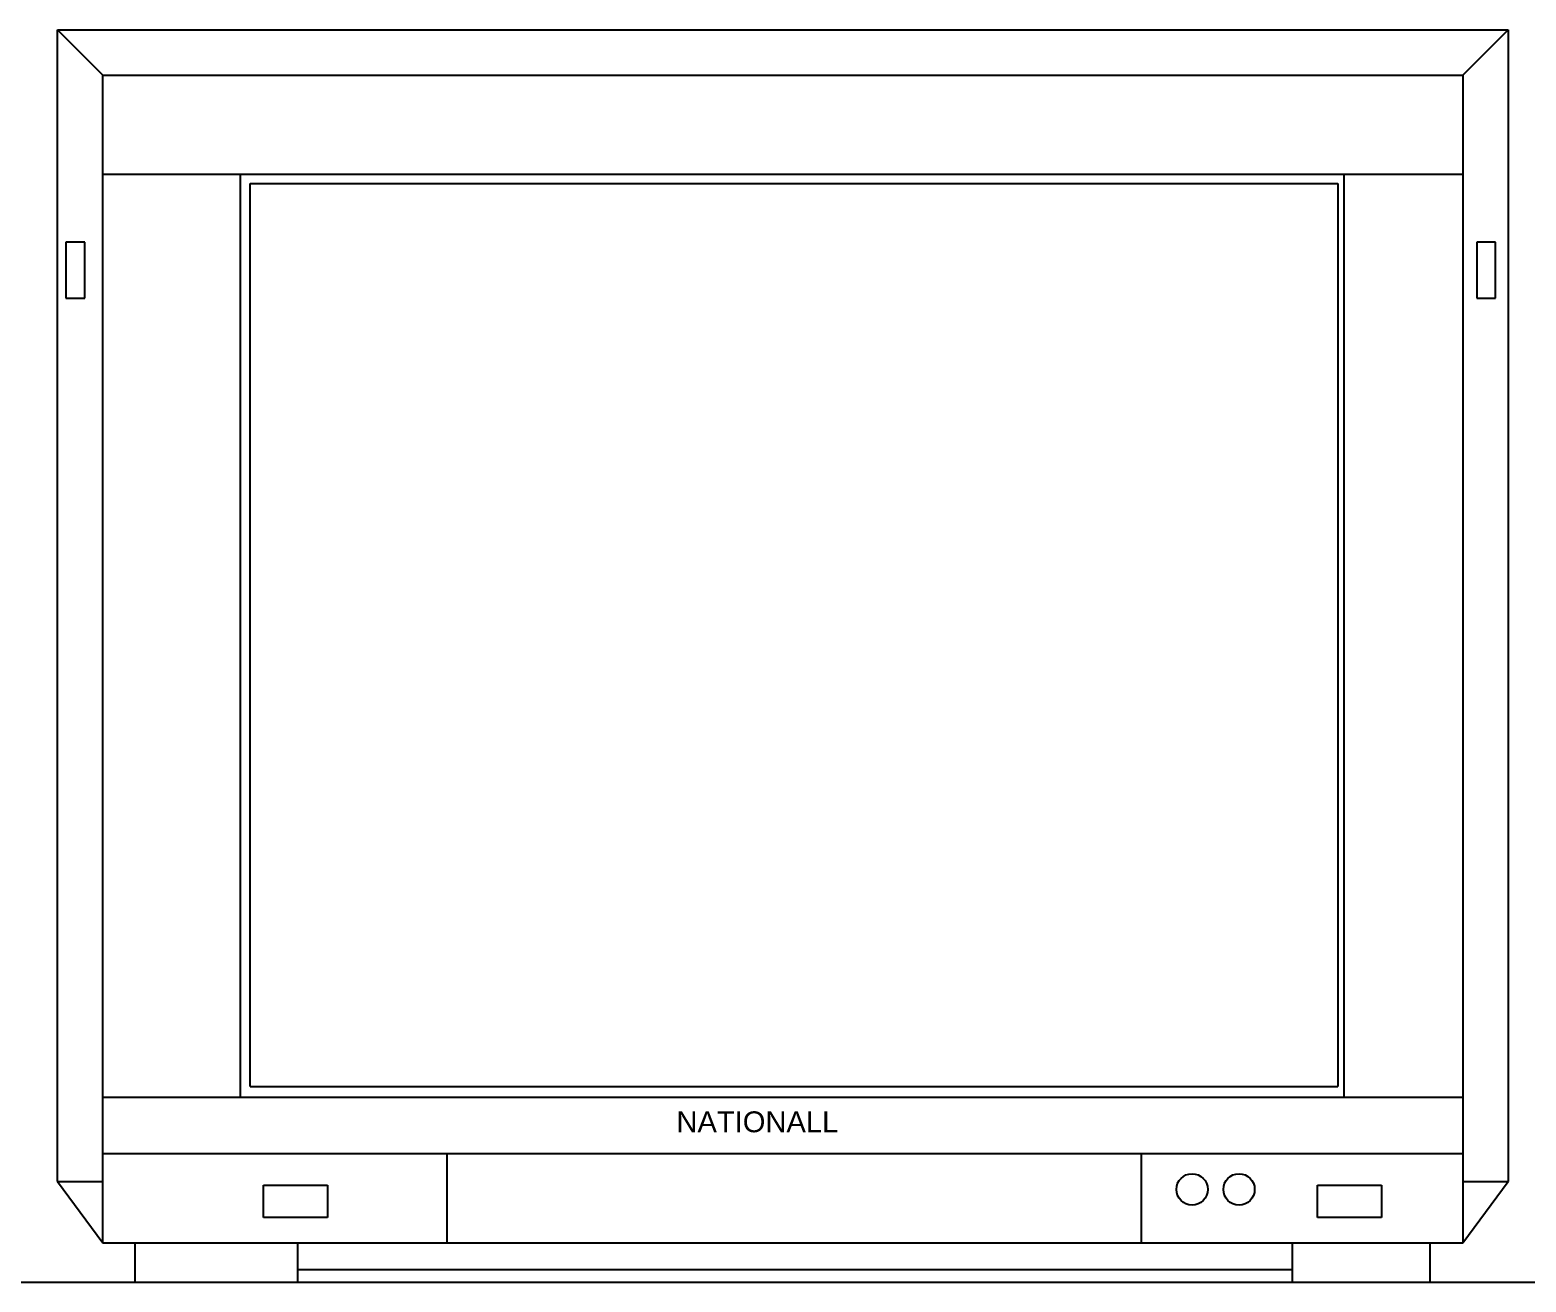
# Model space of a CAD drawing. Header units: millimetres. Extents: x 4513 to 24862, y 3359 to 11488.
# Drawn here: x 8718 to 9544, y 8380 to 9071 of the extents above; entities that cross this region are included whole.
import ezdxf

# ---------------------------------------------------------------- set-up
doc = ezdxf.new("R2010")
doc.units = ezdxf.units.MM
doc.layers.add('dwgmodels.com', color=169, linetype='Continuous')
doc.styles.get("Standard").update_dxf_attribs({"font": 'arial.ttf'})

msp = doc.modelspace()

# ---------------------------------------------------------------- linework, layer by layer
for p, q in [((8733.63, 8435.69), (8733.63, 9070.82)), ((8733.63, 9070.82), (9533.63, 9070.82)), ((8733.63, 9070.82), (8758.63, 9045.82)), ((9508.63, 9045.82), (9533.63, 9070.82)), ((9533.63, 9070.82), (9533.63, 8435.69)), ((8758.63, 8401.86), (8758.63, 9045.82)), ((8758.63, 9045.82), (9508.63, 9045.82)), ((9508.63, 9045.82), (9508.63, 8401.86)), ((8758.63, 8991.28), (9508.63, 8991.28)), ((8834.54, 8482.25), (8834.54, 8991.28)), ((9443.07, 8991.28), (9443.07, 8482.25)), ((8839.72, 8488.14), (8839.72, 8986.11)), ((8839.72, 8986.11), (9439.62, 8986.11)), ((9439.62, 8986.11), (9439.62, 8488.14)), ((8748.58, 8953.84), (8738.22, 8953.84)), ((8738.22, 8953.84), (8738.22, 8922.8)), ((8748.58, 8922.8), (8748.58, 8953.84)), ((9526.66, 8953.84), (9516.31, 8953.84)), ((9516.31, 8953.84), (9516.31, 8922.8)), ((9526.66, 8922.8), (9526.66, 8953.84)), ((8738.22, 8922.8), (8748.58, 8922.8)), ((9516.31, 8922.8), (9526.66, 8922.8)), ((8839.72, 8488.14), (9439.62, 8488.14)), ((8758.63, 8482.25), (9508.63, 8482.25)), ((8758.63, 8451.21), (9508.63, 8451.21)), ((8948.41, 8401.86), (8948.41, 8451.21)), ((9331.41, 8401.86), (9331.41, 8451.21)), ((8733.63, 8435.69), (8758.63, 8401.86)), ((8733.63, 8435.69), (8758.63, 8435.69)), ((8847.12, 8415.83), (8847.12, 8433.7)), ((8847.12, 8433.7), (8882.45, 8433.7)), ((8882.45, 8433.7), (8882.45, 8415.83)), ((9428.53, 8415.83), (9428.53, 8433.7)), ((9428.53, 8433.7), (9463.86, 8433.7)), ((9463.86, 8433.7), (9463.86, 8415.83)), ((9508.63, 8401.86), (9533.63, 8435.69)), ((9508.63, 8435.69), (9533.63, 8435.69)), ((8882.45, 8415.83), (8847.12, 8415.83)), ((9463.86, 8415.83), (9428.53, 8415.83)), ((8758.63, 8401.86), (8776.18, 8401.86)), ((8776.18, 8401.86), (9490.43, 8401.86)), ((8776.18, 8401.86), (8776.18, 8380.25)), ((8865.89, 8401.86), (8865.89, 8380.25)), ((9414.52, 8401.86), (9414.52, 8380.25)), ((9490.43, 8401.86), (9490.43, 8380.25)), ((9490.43, 8401.86), (9508.63, 8401.86)), ((8865.89, 8387.14), (9414.52, 8387.14)), ((8776.18, 8380.25), (8865.89, 8380.25)), ((9414.52, 8380.25), (9490.43, 8380.25))]:
    msp.add_line(p, q)
for centre in [(9359.31, 8431.35), (9385.19, 8431.35)]:
    msp.add_circle(centre, 8.63)
at = {"layer": 'dwgmodels.com'}
msp.add_line((4512.96, 8380.25), (24839.16, 8380.25), dxfattribs=at)

# ---------------------------------------------------------------- texts
msp.add_text('NATIONALL', height=11.5).set_placement((9074.91, 8462.88))

doc.saveas('drawing.dxf')
